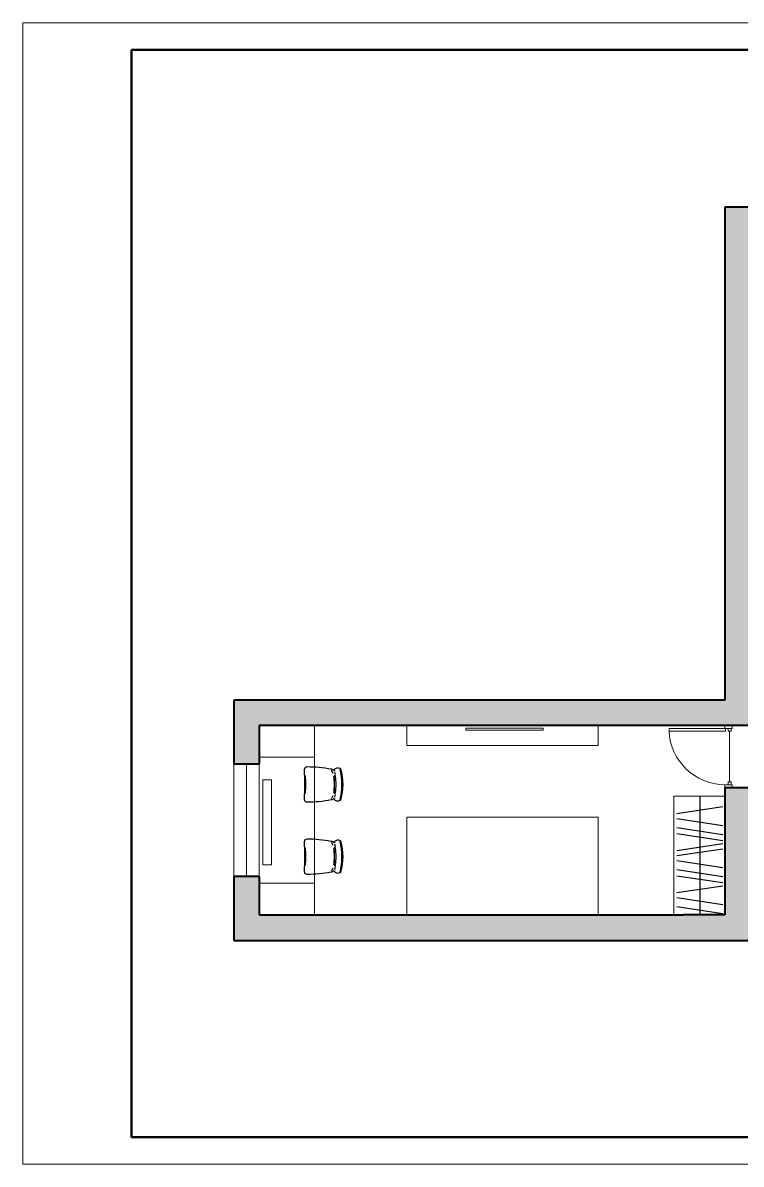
# Model space of a CAD drawing. Header units: millimetres. Extents: x -113694 to 67403, y -186630 to 63734.
# Drawn here: x -89923 to -81465, y -186523 to -173084 of the extents above; entities that cross this region are included whole.
import ezdxf

# ---------------------------------------------------------------- set-up
doc = ezdxf.new("R2010")
doc.units = ezdxf.units.MM
doc.linetypes.add('ACAD_ISO03W100', pattern=[30, 12, -18])
for name, color, linetype, lineweight in [('0.5', 7, 'Continuous', 50), ('01 прерыпистая', 150, 'ACAD_ISO03W100', 20), ('DVERI', 11, 'Continuous', 13), ('LEST', 32, 'Continuous', 15), ('MEBLEA', 5, 'Continuous', 18), ('STEN', 7, 'Continuous', 40)]:
    doc.layers.add(name, color=color, linetype=linetype, lineweight=lineweight)
doc.layers.add('mebel', color=5, linetype='Continuous')

# ---------------------------------------------------------------- blocks, each defined once
blk = doc.blocks.new('*U300')
at = {"color": 132, "lineweight": 13}
for p, q in [((34, 45), (0, 45)), ((0, 45), (0, -45)), ((34, -37), (34, 45)), ((68, 14), (679, 14)), ((679, 31), (679, -3)), ((713, 31), (679, 31)), ((713, -3), (713, 31)), ((747, 45), (747, -45)), ((0, -45), (34, -45)), ((679, -3), (713, -3)), ((747, -45), (713, -45)), ((679, -715), (713, -715))]:
    blk.add_line(p, q, dxfattribs=at)
at = {"color": 132, "lineweight": 13, "extrusion": (0, 0, -1)}
for p, q in [((34, -3), (34, 31)), ((34, 31), (68, 31)), ((68, 31), (68, -3)), ((713, -45), (713, 45)), ((713, 45), (747, 45)), ((68, -3), (34, -3)), ((679, -37), (679, -715)), ((713, -37), (679, -37)), ((713, -715), (713, -37))]:
    blk.add_line(p, q, dxfattribs=at)
at = {"color": 132, "lineweight": 13}
blk.add_arc((714, -36), 680, 180.7498, 267.0036, dxfattribs=at)

msp = doc.modelspace()

# ---------------------------------------------------------------- hatches: boundary and pattern name
at = {"layer": 'MEBLEA'}
h = msp.add_hatch(color=256, dxfattribs=at)
h.set_gradient(color1=(147, 149, 152), color2=(147, 149, 152), tint=1)
h.paths.add_polyline_path([(-81358.5, -175656), (-81258.5, -175656), (-81258.5, -175256), (-81658.5, -175256), (-81658.5, -181059), (-84831.4, -181059), (-84831.4, -181359), (-81358.5, -181359)])
h.paths.add_polyline_path([(-84831.4, -181059), (-87439.5, -181059), (-87439.5, -181814), (-87139.5, -181814), (-87139.5, -181359), (-84831.4, -181359)])
h.paths.add_polyline_path([(-75387.5, -183012), (-75687.5, -183012), (-75687.5, -183594), (-78009, -183594), (-78909, -183597.9), (-79309.9, -183599.7), (-79309.9, -183599.2), (-79322.5, -183594), (-80330.5, -183594), (-80758.5, -183594), (-81358.5, -183594), (-81358.5, -182089), (-81658.5, -182089), (-81658.5, -183589), (-82143.5, -183589), (-87139.5, -183589), (-87139.5, -183215.7), (-87139.5, -183134), (-87439.5, -183134), (-87439.5, -183889), (-75387.5, -183889)])
h.paths.add_polyline_path([(-72473.5, -183104.1), (-72673.5, -183104.1), (-72673.5, -183496.1), (-75387.5, -183496.1), (-75387.5, -183696.1), (-72473.5, -183696.1)])
h.paths.add_polyline_path([(-72473.5, -180511.1), (-72673.5, -180511.1), (-72673.5, -181311.1), (-72473.5, -181311.1)])
h.paths.add_polyline_path([(-72473.5, -177920), (-72673.5, -177920), (-72673.5, -178188), (-73398.5, -178188), (-73398.5, -178440.1), (-72673.5, -178440.1), (-72673.5, -178759.1), (-72473.5, -178759.1)])
h.paths.add_polyline_path([(-72473.5, -175543), (-75387.5, -175543), (-75387.5, -175743), (-72673.5, -175743), (-72673.5, -176213), (-72473.5, -176213)])
h.paths.add_polyline_path([(-75387.5, -175256), (-80473.5, -175256), (-80473.5, -175656), (-80227.5, -175656), (-80227.5, -176184), (-80127.5, -176184), (-80127.5, -175499), (-78272.5, -175499), (-78272.5, -177084), (-77912.5, -177084), (-77912.5, -176555.9), (-77912.5, -175508), (-76285, -175508), (-76285, -175505.6), (-75685, -175508), (-75687.5, -176108), (-75687.5, -176132), (-75387.5, -176132)])
h.paths.add_polyline_path([(-74204.5, -178188), (-75387.5, -178188), (-75387.5, -178420), (-74204.5, -178420)])
h.paths.add_polyline_path([(-75387.5, -177277), (-75687.5, -177277), (-75687.5, -178053), (-75687.5, -178520), (-75387.5, -178520)])
h.paths.add_polyline_path([(-75387.5, -180634), (-75687.5, -180634), (-75687.5, -181121), (-80158.5, -181121), (-80158.5, -181221), (-80054.3, -181221), (-75687.5, -181221), (-75687.5, -181693), (-75387.5, -181693)])
h.paths.add_polyline_path([(-75090.5, -181324), (-75387.5, -181324), (-75387.5, -181616), (-75090.5, -181616)])
h.paths.add_polyline_path([(-80058.5, -182089), (-80158.5, -182089), (-81358.5, -182089), (-81358.5, -182189), (-81197.3, -182189), (-80058.5, -182189)])
h.paths.add_polyline_path([(-77912.5, -177084), (-78012.5, -177084), (-78012.5, -177953), (-77912.5, -177953)])
h.paths.add_polyline_path([(-77312.5, -177953), (-80227.5, -177953), (-80227.5, -178053), (-79803.3, -178053), (-77312.5, -178053)])
h.paths.add_polyline_path([(-80127.5, -177684), (-80227.5, -177684), (-80227.5, -177953), (-80127.5, -177953)])
h.paths.add_polyline_path([(-79150, -176884), (-80227.5, -176884), (-80227.5, -176984), (-79150, -176984)], flags=17)
h.paths.add_polyline_path([(-79150, -175499), (-79250, -175499), (-79250, -176884), (-79150, -176884)], flags=17)

# ---------------------------------------------------------------- linework, layer by layer
at = {"layer": '0.5', "linetype": 'ByBlock', "lineweight": 50}
msp.add_lwpolyline([(-88642.7, -173404.3), (-71236.7, -173404.3), (-71236.7, -186202.9), (-88642.7, -186202.9), (-88642.7, -173404.3)], dxfattribs=at)
at = {"layer": '01 прерыпистая', "color": 7, "linetype": 'ByBlock', "ltscale": 5, "true_color": 0xffffff}
msp.add_lwpolyline([(-89922.5, -173084.4), (-70916.7, -173084.4), (-70916.7, -186522.8), (-89922.5, -186522.8), (-89922.5, -173084.4)], dxfattribs=at)
at = {"layer": 'LEST'}
for p, q in [((-87439.5, -181814), (-87439.5, -183134)), ((-87289.5, -181814), (-87289.5, -183134)), ((-87139.5, -181814), (-87139.5, -183134))]:
    msp.add_line(p, q, dxfattribs=at)
at = {"layer": 'mebel'}
for p, q in [((-81951.9, -182189), (-81951.9, -183594)), ((-81681.9, -182315.2), (-82221.9, -182397.2)), ((-81681.9, -182537.7), (-82221.9, -182455.7)), ((-81681.9, -182643.7), (-82221.9, -182561.7)), ((-81681.9, -182715.2), (-82221.9, -182633.2)), ((-81681.9, -182751.1), (-82221.9, -182833.1)), ((-81681.9, -182812), (-82221.9, -182894)), ((-81681.9, -183034.5), (-82221.9, -182952.5)), ((-81681.9, -183140.5), (-82221.9, -183058.5)), ((-81681.9, -183211.9), (-82221.9, -183129.9)), ((-81681.9, -183247.9), (-82221.9, -183329.9)), ((-81681.9, -183470.4), (-82221.9, -183388.4)), ((-81681.9, -183576.4), (-82221.9, -183494.4))]:
    msp.add_line(p, q, dxfattribs=at)
for points in [[(-86206.4, -182248.3, -0.0970161), (-86225.6, -182247.1, -0.0618007), (-86243.8, -182239.9, -0.2174275), (-86252.5, -182222.1), (-86264.2, -182220.2, -0.1398976), (-86267, -182224.9, -0.092124), (-86279, -182231.2, -0.0270342), (-86292.5, -182234.6, -0.0476808), (-86575.5, -182262.2, -0.4217722), (-86605.5, -182231.5, 0.0119696), (-86605.5, -181872.9, -0.4217722), (-86575.5, -181842.2, -0.0476808), (-86292.5, -181869.7, -0.0270342), (-86279, -181873.1, -0.092124), (-86267, -181879.4, -0.1398976), (-86264.2, -181884.2), (-86252.5, -181882.2, -0.2174275), (-86243.8, -181864.5, -0.0618007), (-86225.6, -181857.2, -0.0970161), (-86206.4, -181856.1), (-86187.3, -181861.7, -0.2596177), (-86180.5, -181868.6, -0.1355938), (-86180.5, -182235.8, -0.2596177), (-86187.3, -182242.7)], [(-86206.4, -183098.1, -0.0970161), (-86225.6, -183096.9, -0.0618007), (-86243.8, -183089.7, -0.2174275), (-86252.5, -183071.9), (-86264.2, -183069.9, -0.1398976), (-86267, -183074.7, -0.092124), (-86279, -183081, -0.0270342), (-86292.5, -183084.4, -0.0476808), (-86575.5, -183112, -0.4217722), (-86605.5, -183081.2, 0.0119696), (-86605.5, -182722.7, -0.4217722), (-86575.5, -182691.9, -0.0476808), (-86292.5, -182719.5, -0.0270342), (-86279, -182722.9, -0.092124), (-86267, -182729.2, -0.1398976), (-86264.2, -182734), (-86252.5, -182732, -0.2174275), (-86243.8, -182714.2, -0.0618007), (-86225.6, -182707, -0.0970161), (-86206.4, -182705.8), (-86187.3, -182711.4, -0.2596177), (-86180.5, -182718.4, -0.1355938), (-86180.5, -183085.5, -0.2596177), (-86187.3, -183092.5)]]:
    msp.add_lwpolyline(points, format="xyb", close=True, dxfattribs=at)
for points in [[(-86263.9, -182217, -0.0791527), (-86264.2, -182220.2, -0.0791527)], [(-86263.9, -183066.8, -0.0791527), (-86264.2, -183069.9, -0.0791527)]]:
    msp.add_lwpolyline(points, format="xyb", dxfattribs=at)
for centre, radius, start, end in [((-87602.5, -182052.2), 1013, 353.99312, 6.00688), ((-86363.4, -181948.1), 96.9, 15.63838, 40.5018), ((-86273.9, -181886.7), 10.1, 356.49997, 14.60269), ((-86249.5, -181958.2), 10, 6.31084, 186.31084), ((-86247.1, -181957.9), 10, 103.31648, 186.31084), ((-86228.7, -181882.9), 23.8, 178.28235, 194.26067), ((-86608.6, -181984.7), 369.5, 7.69879, 12.86566), ((-87037.3, -182052.2), 870.4, 347.91782, 12.08218), ((-87099.7, -182052.2), 845.4, 353.68916, 6.31084), ((-87099.7, -182052.2), 847.8, 353.68916, 6.31084), ((-87099.7, -182052.2), 865.4, 353.68916, 6.31084), ((-86363.4, -182156.3), 96.9, 319.4982, 344.36162), ((-86249.5, -182146.2), 10, 173.68916, 353.68916), ((-86247.1, -182146.5), 10, 173.68916, 256.68352), ((-86228.7, -182221.4), 23.8, 165.73933, 181.71765), ((-86608.6, -182119.6), 369.5, 347.13434, 352.30121), ((-86363.4, -182797.8), 96.9, 15.63838, 40.5018), ((-86273.9, -182736.5), 10.1, 356.49997, 14.60269), ((-86228.7, -182732.7), 23.8, 178.28235, 194.26067), ((-86608.6, -182834.5), 369.5, 7.69879, 12.86566), ((-87037.3, -182901.9), 870.4, 347.91782, 12.08218), ((-87602.5, -182901.9), 1013, 353.99312, 6.00688), ((-86249.5, -182807.9), 10, 6.31084, 186.31084), ((-87099.7, -182901.9), 845.4, 353.68916, 6.31084), ((-86247.1, -182807.7), 10, 103.31648, 186.31084), ((-87099.7, -182901.9), 847.8, 353.68916, 6.31084), ((-87099.7, -182901.9), 865.4, 353.68916, 6.31084), ((-86249.5, -182996), 10, 173.68916, 353.68916), ((-86247.1, -182996.2), 10, 173.68916, 256.68352), ((-86608.6, -182969.4), 369.5, 347.13434, 352.30121), ((-86363.4, -183006.1), 96.9, 319.4982, 344.36162), ((-86228.7, -183071.2), 23.8, 165.73933, 181.71765)]:
    msp.add_arc(centre, radius, start, end, dxfattribs=at)
at = {"layer": 'MEBLEA'}
for p, q in [((-86489.5, -181359), (-86489.5, -183589)), ((-82258.5, -182189), (-82258.5, -183594)), ((-82258.5, -182189), (-81658.5, -182189))]:
    msp.add_line(p, q, dxfattribs=at)
for points in [[(-86489.5, -181732.3), (-87139.5, -181732.3), (-87139.5, -181359), (-86489.5, -181359)], [(-85400, -181359), (-83150, -181359), (-83150, -181593.9), (-85400, -181593.9)], [(-84704.6, -181387.3), (-83794.3, -181387.3), (-83794.3, -181412), (-84704.6, -181412)], [(-86489.5, -183589), (-87139.5, -183589), (-87139.5, -183215.7), (-86489.5, -183215.7)]]:
    msp.add_lwpolyline(points, close=True, dxfattribs=at)
for points in [[(-87095.6, -181996.6), (-86995.6, -181996.6), (-86995.6, -182996.6), (-87095.6, -182996.6), (-87095.6, -181996.6)], [(-85400, -183589), (-85400, -182439), (-83150, -182439), (-83150, -183589), (-85400, -183589)]]:
    msp.add_lwpolyline(points, dxfattribs=at)
at = {"layer": 'STEN'}
for p, q in [((-81258.5, -175256), (-81658.5, -175256)), ((-81658.5, -175256), (-81658.5, -181059)), ((-81658.5, -181059), (-87439.5, -181059)), ((-87439.5, -181059), (-87439.5, -181814)), ((-81358.5, -181359), (-87139.5, -181359)), ((-87139.5, -181359), (-87139.5, -181814)), ((-87139.5, -181814), (-87439.5, -181814)), ((-81658.5, -182089), (-81658.5, -183589)), ((-81658.5, -182089), (-80058.5, -182089)), ((-87139.5, -183134), (-87439.5, -183134)), ((-87439.5, -183134), (-87439.5, -183889)), ((-87139.5, -183134), (-87139.5, -183589)), ((-87139.5, -183589), (-82143.5, -183589)), ((-81658.5, -183589), (-82143.5, -183589)), ((-87439.5, -183889), (-75387.5, -183889))]:
    msp.add_line(p, q, dxfattribs=at)

# ---------------------------------------------------------------- block references
at = {"layer": 'DVERI', "xscale": -0.9777777777397442, "yscale": 0.9777777777397442, "zscale": 0.9777777777397442, "rotation": 270}
msp.add_blockref('*U300', (-81614.7, -182089), dxfattribs=at)

doc.saveas('drawing.dxf')
